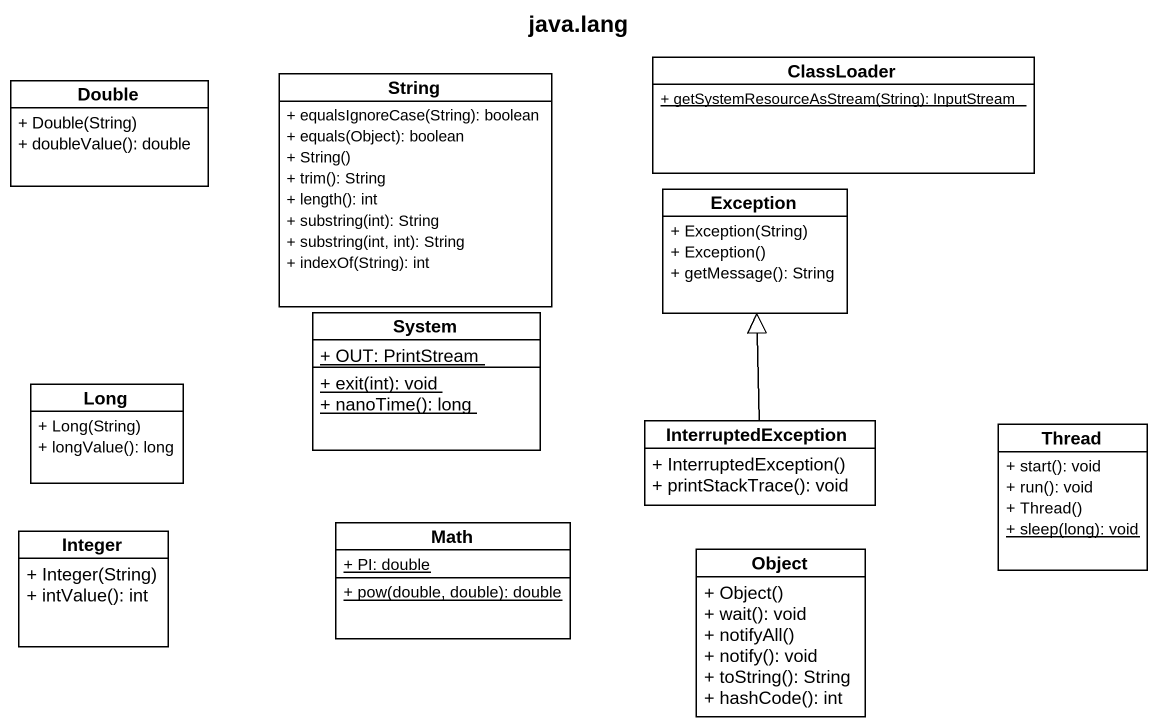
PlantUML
@startuml
title java.lang
hide circle
hide empty members
skinparam classAttributeIconSize 0
class String {
  + equalsIgnoreCase(String): boolean
  + equals(Object): boolean
  + String()
  + trim(): String
  + length(): int
  + substring(int): String
  + substring(int, int): String
  + indexOf(String): int
}
class ClassLoader {
  {static} + getSystemResourceAsStream(String): InputStream
}
class Double {
  + Double(String)
  + doubleValue(): double
}
class "Exception" as Exception_ {
  + Exception(String)
  + Exception()
  + getMessage(): String
}
class System {
  {static} + OUT: PrintStream
  {static} + exit(int): void
  {static} + nanoTime(): long
}
class Long {
  + Long(String)
  + longValue(): long
}
class InterruptedException {
  + InterruptedException()
  + printStackTrace(): void
}
class Thread {
  + start(): void
  + run(): void
  + Thread()
  {static} + sleep(long): void
}
class Math {
  {static} + PI: double
  {static} + pow(double, double): double
}
class Integer {
  + Integer(String)
  + intValue(): int
}
class "Object" as Object_ {
  + Object()
  + wait(): void
  + notifyAll()
  + notify(): void
  + toString(): String
  + hashCode(): int
}
InterruptedException -up-|> Exception_
@enduml
